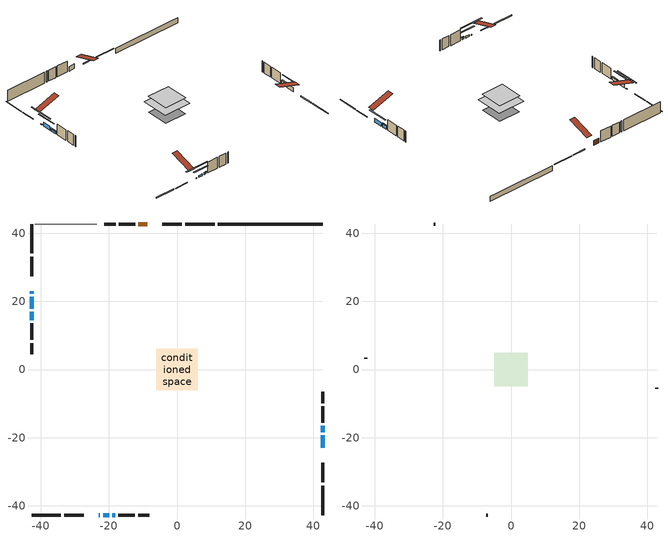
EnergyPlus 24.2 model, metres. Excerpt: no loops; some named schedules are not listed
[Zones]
conditioned space
 floor adiabatic (AdiabaticFloorConstruction): -6.09,-6.09 -6.09,6.09 6.09,6.09 6.09,-6.09 z2.75
 floor foundation (Slab1 construction): -4.91,-4.91 -4.91,4.91 4.91,4.91 4.91,-4.91 z-1.98
 wall outside (RimJoist1 construction): 11.02,42.73 2.36,42.73 / -42.73,-42.73 -34.07,-42.73 / -42.73,42.73 -42.73,34.07 / 42.73,-42.73 42.73,-34.07 z0.31:0.61
 wall outside (RimJoist2 construction): 1.43,42.73 -4.34,42.73 / -33.14,-42.73 -27.37,-42.73 / -42.73,33.14 -42.73,27.37 / 42.73,-33.14 42.73,-27.37 z0.31:0.61
 wall outside (AdiabaticWallConstruction 1): -8.76,42.73 -11.34,42.73 z0.31:2.34
 wall outside (AdiabaticWallConstruction): 42.73,-22.95 42.73,-19.3 z0.31:1.98; -22.95,-42.73 -22.61,-42.73 z0.31:0.62; -42.73,22.95 -42.73,22.28 z0.31:0.61; -21.69,-42.73 -19.94,-42.73 z0.31:1.11; -42.73,21.36 -42.73,17.83 z0.31:1.92; 42.73,-18.38 42.73,-16.57 z0.31:1.96; -19.01,-42.73 -18.15,-42.73 z0.31:1.1; -42.73,16.9 -42.73,14.44 z0.31:1.44
 wall outside (Wall1 construction): -12.27,42.73 -17.1,42.73 / -17.22,-42.73 -12.38,-42.73 / -42.73,13.51 -42.73,8.67 / 42.73,-15.65 42.73,-10.81 z0.31:5.19
 wall outside (Wall2 construction): -18.03,42.73 -21.33,42.73 / -11.45,-42.73 -8.16,-42.73 / -42.73,7.75 -42.73,4.45 / 42.73,-9.88 42.73,-6.58 z0.31:5.19
 wall foundation (FoundationWall1 construction): 11.94,42.73,-1.98 11.94,42.73,0.31 39.65,42.73,0.31 39.65,42.73,0.21 42.73,42.73,0.21 42.73,42.73,-1.98
 wall adiabatic (Wall4 construction): -23.55,42.73 -41.8,42.73 z0.31:5.19
 window (WindowConstruction): 42.73,-22.95 42.73,-19.31 z0.31:1.98
 window (WindowConstruction 6): -22.95,-42.73 -22.62,-42.73 z0.31:0.61
 window (WindowConstruction 7): -42.73,22.95 -42.73,22.29 z0.31:0.61
 window (WindowConstruction 1): -21.69,-42.73 -19.94,-42.73 z0.31:1.11
 window (WindowConstruction 2): -42.73,21.36 -42.73,17.83 z0.31:1.92
 window (WindowConstruction 3): 42.73,-18.38 42.73,-16.57 z0.31:1.96
 window (WindowConstruction 4): -19.01,-42.73 -18.15,-42.73 z0.31:1.1
 window (WindowConstruction 5): -42.73,16.9 -42.73,14.44 z0.31:1.43
 door (Door): -8.76,42.73 -11.34,42.73 z0.31:2.34
 ceiling adiabatic (AdiabaticFloorConstruction): 6.09,-6.09 6.09,6.09 -6.09,6.09 -6.09,-6.09 z2.75
attic - vented
 floor to conditioned space (Floor1 construction Reversed): -4.99,-4.99 -4.99,4.99 4.99,4.99 4.99,-4.99 z5.19
 wall outside (Wall3 construction): -22.26,42.73 -22.62,42.73 / -7.23,-42.73 -6.86,-42.73 / -42.73,3.52 -42.73,3.16 / 42.73,-5.66 42.73,-5.29 z0.31:5.19
 roof outside (Roof1 construction): -7.83,42.73,5.19 -7.83,33,8.43 -5.27,33,8.43 -5.27,42.73,5.19; -23.88,-42.73,5.19 -23.88,-33,8.43 -26.44,-33,8.43 -26.44,-42.73,5.19; -42.73,23.88,5.19 -33,23.88,8.43 -33,26.44,8.43 -42.73,26.44,5.19; 42.73,-23.88,5.19 33,-23.88,8.43 33,-26.44,8.43 42.73,-26.44,5.19
shading: 42.73,-16.67 42.73,-25.59 43.14,-25.59 43.14,-16.67 z4.62; -17.54,-42.73 -28.03,-42.73 -28.03,-43.14 -17.54,-43.14 z5.69; -42.73,17.2 -42.73,28.03 -43.14,28.03 -43.14,17.2 z5.69; -17.3,-42.73 -24.33,-42.73 -24.33,-43.14 -17.3,-43.14 z3.75; -42.73,15.19 -42.73,24 -43.14,24 -43.14,15.19 z4.56; 42.73,-16.37 42.73,-18.58 43.14,-18.58 43.14,-16.37 z2.16; -17.95,-42.73 -19.21,-42.73 -19.21,-43.14 -17.95,-43.14 z1.3; -42.73,14.24 -42.73,17.1 -43.14,17.1 -43.14,14.24 z1.64
[Building]
Building 1: Terrain=Suburbs
[Site:Location]
Toronto Intl AP_ON: Latitude {deg}=43.68; Longitude {deg}=-79.63; Time Zone {hr}=-5; Elevation {m}=173; Keep Site Location Information=Yes
[Site:GroundTemperature:Shallow]
4.59119, 2.66285, 2.50842, 3.42352, 7.09712, 10.7536, 13.9236, 15.9317, 16.1023, 14.4691, 11.3799, 7.83558
[Site:WaterMainsTemperature]
Calculation Method=Schedule; Temperature Schedule=mains temperature schedule
[Material] Roughness=Rough; Thermal Absorptance=0.9
Name | Thickness {m} | Conductivity {W/m-K} | Density {kg/m3} | Specific Heat {J/kg-K} | Solar Absorptance | Visible Absorptance
asphalt or fiberglass shingles | 0.00635 | 0.162714 | 1121.4 | 1465.45 | 0.4 | 0.4
ceiling loosefill ins | 0.169333 | 0.0480833 | 16.02 | 1046.75 | 0.7 | 0.7
ceiling stud and cavity | 0.1397 | 0.159632 | 65.682 | 1177.47 | 0.7 | 0.7
concrete 4.0 in. | 0.1016 | 1.803125 | 2242.8 | 837.4 | 0.7 | 0.7
concrete 8.0 in. | 0.2032 | 1.803125 | 2242.8 | 837.4 | 0.7 | 0.7
door material | 0.04445 | 0.188738 | 512.64 | 1214.23 | 0.7 | 0.7
exterior vertical ins | 0.0457286 | 0.029427 | 32.04 | 1214.23 | 0.7 | 0.7
floor covering | 0.0127 | 0.0433444 | 54.468 | 1339.84 | 0.6 | 0.6
floor rigid ins; wall rigid ins | 0.512978 | 0.029427 | 32.04 | 1214.23 | 0.7 | 0.7
floor stud and cavity | 0.1397 | 1.75129 | 37.0049 | 1207.88 | 0.7 | 0.7
furniture material conditioned space 1 | 0.1524 | 0.115458 | 640.8 | 1214.23 | 0.6 | 0.6
gypsum board | 0.0127 | 0.160291 | 801 | 837.4 | 0.6 | 0.6
gypsum board 1 | 0.0127 | 0.160291 | 801 | 837.4 | 0.7 | 0.7
osb sheathing 0.5 in. | 0.0127 | 0.115458 | 512.64 | 1214.23 | 0.7 | 0.7
osb sheathing 0.5 in. 1 | 0.0127 | 0.115458 | 512.64 | 1214.23 | 0.4 | 0.4
osb sheathing 0.75 in. | 0.01905 | 0.115458 | 512.64 | 1214.23 | 0.7 | 0.7
osb sheathing 2.0 in. | 0.0508 | 0.115458 | 512.64 | 1214.23 | 0.7 | 0.7
rim joist rigid ins | 0.051816 | 0.029427 | 32.04 | 1214.23 | 0.7 | 0.7
rim joist stud and cavity | 0.0508 | 0.0451784 | 125.044 | 1163.47 | 0.6 | 0.6
rim joist stud and cavity 1 | 0.0508 | 0.268173 | 125.044 | 1163.47 | 0.6 | 0.6
wall stud and cavity | 0.1397 | 0.0806284 | 139.0536 | 1170.24 | 0.7 | 0.7
wall stud and cavity 1 | 0.1397 | 0.0812893 | 139.0536 | 1170.24 | 0.7 | 0.7
wall stud and cavity 2 | 0.0889 | 6.9971 | 50.32683 | 1063.81 | 0.6 | 0.6
wall stud and cavity 3 | 0.1397 | 0.0736971 | 139.0536 | 1170.24 | 0.7 | 0.7
wall stud and cavity 4 | 0.0889 | 0.380278 | 52.3479 | 1209.89 | 0.7 | 0.7
wall stud and cavity 5 | 0.0889 | 0.391764 | 83.0341 | 1211.67 | 0.7 | 0.7
wood siding | 0.0254 | 0.102417 | 544.68 | 1172.36 | 0.4 | 0.4
wood siding 1 | 0.00254 | 0.102417 | 544.68 | 1172.36 | 0.4 | 0.4
wood siding 2; wood siding 3; wood siding 4 | 0.0254 | 0.102417 | 544.68 | 1172.36 | 0.7 | 0.7
[WindowMaterial:SimpleGlazingSystem]
Name | U-Factor {W/m2-K} | Solar Heat Gain Coefficient
WindowMaterial | 3.41759 | 0.71
WindowMaterial 1 | 4.0416 | 0.67
WindowMaterial 2 | 2.89237 | 0.69
WindowMaterial 3 | 3.42554 | 0.71
WindowMaterial 4 | 4.05807 | 0.67
WindowMaterial 5 | 2.9236 | 0.66
WindowMaterial 6 | 5.75692 | 0.53
[Construction]
AdiabaticFloorConstruction: floor stud and cavity, floor rigid ins, osb sheathing 0.75 in., floor covering
AdiabaticWallConstruction: wood siding 3, wall rigid ins, wall stud and cavity 4, gypsum board
AdiabaticWallConstruction 1: wood siding 4, wall rigid ins, wall stud and cavity 4, gypsum board
Door: door material
Floor1 construction Reversed: gypsum board, ceiling stud and cavity, ceiling loosefill ins
FoundationWall1 construction: concrete 8.0 in., gypsum board 1
furniture construction conditioned space 1: furniture material conditioned space 1
PartitionWallConstruction: gypsum board, wall stud and cavity 5, gypsum board
RimJoist1 construction: wood siding 2, osb sheathing 2.0 in., rim joist stud and cavity
RimJoist2 construction: wood siding 2, rim joist rigid ins, osb sheathing 2.0 in., rim joist stud and cavity 1
Roof1 construction: asphalt or fiberglass shingles
Slab1 construction: concrete 4.0 in.
Wall1 construction: wood siding, osb sheathing 0.5 in., wall stud and cavity, gypsum board
Wall2 construction: wood siding, osb sheathing 0.5 in., wall stud and cavity 1, gypsum board
Wall3 construction: wood siding 1, wall stud and cavity 2
Wall4 construction: osb sheathing 0.5 in. 1, wall stud and cavity 3, gypsum board
WindowConstruction: WindowMaterial
WindowConstruction 1: WindowMaterial 1
WindowConstruction 2: WindowMaterial 2
WindowConstruction 3: WindowMaterial 3
WindowConstruction 4: WindowMaterial 4
WindowConstruction 5: WindowMaterial 5
WindowConstruction 6; WindowConstruction 7: WindowMaterial 6
[Zone] Multiplier=1; Part of Total Floor Area=Yes
Name | Volume {m3}
attic - vented | 52.4597
conditioned space | 626.1
[Space]
Name | Zone | Volume {m3}
attic - vented 1 | attic - vented | 52.4597
conditioned space 1 | conditioned space | 626.1
[ZoneInfiltration:EffectiveLeakageArea]
infil attic - vented 1: Zone or Space=attic - vented 1; Schedule=Always On Discrete; Effective Air Leakage Area {cm2}=4125.1; Stack Coefficient=0.000564542; Wind Coefficient=1.60534e-05
[ZoneMixing]
whole house fan mix: Zone or Space=attic - vented; Schedule=Always On Continuous; Design Flow Rate Calculation Method=Flow/Zone; Design Flow Rate {m3/s}=0; Source Zone or Space=conditioned space
[SurfaceProperty:ExposedFoundationPerimeter]
Slab1: Exposed Perimeter Calculation Method=TotalExposedPerimeter; Total Exposed Perimeter {m}=30.785
[InternalMass] Zone or ZoneList=conditioned space; Space or SpaceList=conditioned space 1
Name | Construction | Surface Area {m2}
furniture mass conditioned space 1 | furniture construction conditioned space 1 | 97.8201
partition wall mass | PartitionWallConstruction | 244.55
[Lights]
interior lighting: Zone or ZoneList or Space or SpaceList=conditioned space 1; Schedule=interior lighting schedule; Design Level Calculation Method=LightingLevel; Lighting Level {W}=343.2; Return Air Fraction=0; Fraction Radiant=0.6; Fraction Visible=0.2; Fraction Replaceable=1
[People]
occupants: Zone or ZoneList or Space or SpaceList=conditioned space 1; Number of People Schedule=occupants schedule; Number of People Calculation Method=People; Number of People=3; Fraction Radiant=0.314171; Sensible Heat Fraction=0.56303; Activity Level Schedule=occupants activity schedule; Carbon Dioxide Generation Rate {m3/s-W}=0; Enable ASHRAE 55 Comfort Warnings=No; Mean Radiant Temperature Calculation Type=EnclosureAveraged
[ElectricEquipment] Zone or ZoneList or Space or SpaceList=conditioned space 1; Design Level Calculation Method=EquipmentLevel
Name | Schedule | Design Level {W} | Fraction Latent | Fraction Radiant | Fraction Lost
clothes dryer | clothes dryer schedule | 140.772 | 0.015 | 0.081 | 0.85
clothes washer | clothes washer schedule | 32.1985 | 0.03 | 0.162 | 0.7
cooking range | cooking range schedule | 208.969 | 0.08 | 0.432 | 0.2
dishwasher | dishwasher schedule | 66.8632 | 0.3 | 0.18 | 0.4
fridge | fridge schedule | 72.9452 | 0 | 0.6 | 0
mech vent bath fan 0 | mech vent bath fan 0 schedule | 50.2 | 0 | 0 | 1
mech vent bath fan 1 | mech vent bath fan 1 schedule | 50.2 | 0 | 0 | 1
mech vent house fan | mech vent house fan schedule | 0 | 0 | 0 | 1
mech vent house fan cfis | mech vent house fan cfis schedule | 0 | 0 | 0 | 0
mech vent range fan 0 | mech vent range fan 0 schedule | 57 | 0 | 0 | 1
mech vent range fan 1 | mech vent range fan 1 schedule | 57 | 0 | 0 | 1
mech vent range fan 2 | mech vent range fan 2 schedule | 57 | 0 | 0 | 1
misc plug loads | misc plug loads schedule | 494.7 | 0.045 | 0.513 | 0.1
whole house fan | Always On Discrete | 0 | 0 | 0 | 1
[OtherEquipment] Zone or ZoneList or Space or SpaceList=conditioned space 1; Design Level Calculation Method=EquipmentLevel
Name | Fuel Type | Schedule | Design Level {W} | Fraction Latent | Fraction Radiant | Fraction Lost
clothes dryer 1 | Electricity | clothes dryer schedule | 0 | 0.015 | 0.081 | 0.85
cooking range 1 | Electricity | cooking range schedule | 0 | 0.08 | 0.432 | 0.2
general water use latent | None | general water use schedule | 59.3978 | 1 | 0 | 0
general water use sensible | None | general water use schedule | -58.539 | 0 | 0.6 | 0
mech vent house fan latent load | None | Always On Discrete | 0 | 1 | 0 | 0
mech vent house fan sensible load | None | Always On Discrete | 0 | 0 | 0 | 0
water heater energy adjustment1 | NaturalGas | Always On Discrete | 0.01 | 0 | 0 | 1
[ZoneInfiltration:DesignFlowRate] Zone or ZoneList or Space or SpaceList=conditioned space 1; Schedule=Always On Discrete; Design Flow Rate Calculation Method=Flow/Zone; Design Flow Rate {m3/s}=0
infil flow; natural vent flow; whole house fan flow
[AvailabilityManager:Scheduled]
central ac and furnace airloop Availability Manager: Schedule=Always On Discrete
[Foundation:Kiva]
Foundation Kiva 1: Initial Indoor Air Temperature {C}=18; Wall Height Above Grade {m}=0.309982; Wall Depth Below Slab {m}=0.2032; Custom Block Material Name 1=exterior vertical ins; Custom Block Depth 1 {m}=2.28999; Custom Block X Position 1 {m}=0.2159; Custom Block Z Position 1 {m}=0
[Foundation:Kiva:Settings]
Soil Conductivity {W/m-K}=0.849921; Soil Density {kg/m3}=1842.3; Soil Specific Heat {J/kg-K}=418.7; Ground Solar Absorptivity=0.9; Ground Thermal Absorptivity=0.9; Ground Surface Roughness {m}=0.03; Far-Field Width {m}=40; Deep-Ground Boundary Condition=ZeroFlux; Deep-Ground Depth {m}=40; Minimum Cell Dimension {m}=0.2; Maximum Cell Growth Coefficient=3; Simulation Timestep=Timestep
[Exterior:Lights]
exterior lighting: Schedule=exterior lighting schedule; Design Level {W}=75.6
[EnergyManagementSystem:GlobalVariable]
central_ac_and_furnace_airloop_Fan_RTF
infil_program_Qfan
infil_program_Qinf
natural_vent_program_Qnv
natural_vent_program_Qwhf
[EnergyManagementSystem:Sensor]
Name | Output:Variable or Output:Meter Index Key | Output:Variable or Output:Meter
airflow_gain | infil flow | Infiltration Sensible Heat Gain Energy
airflow_gain_1 | natural vent flow | Infiltration Sensible Heat Gain Energy
airflow_gain_2 | whole house fan flow | Infiltration Sensible Heat Gain Energy
airflow_loss | infil flow | Infiltration Sensible Heat Loss Energy
airflow_loss_1 | natural vent flow | Infiltration Sensible Heat Loss Energy
airflow_loss_2 | whole house fan flow | Infiltration Sensible Heat Loss Energy
clg_load_cond |  | Cooling:EnergyTransfer:Zone:CONDITIONED SPACE
clg_sp_s; clg_sp_s_1 | cooling setpoint | Schedule Value
clothes_dryer_exhaust_0_sch_s | clothes dryer exhaust 0 schedule | Schedule Value
cool_season | cooling season schedule | Schedule Value
htg_load_cond |  | Heating:EnergyTransfer:Zone:CONDITIONED SPACE
htg_sp_s; htg_sp_s_1 | heating setpoint | Schedule Value
ig_ee_conv | clothes dryer | Electric Equipment Convective Heating Energy
ig_ee_conv_2 | cooking range | Electric Equipment Convective Heating Energy
ig_ee_conv_4 | fridge | Electric Equipment Convective Heating Energy
ig_ee_conv_5 | misc plug loads | Electric Equipment Convective Heating Energy
ig_ee_conv_6 | whole house fan | Electric Equipment Convective Heating Energy
ig_ee_rad | clothes dryer | Electric Equipment Radiant Heating Energy
ig_ee_rad_2 | cooking range | Electric Equipment Radiant Heating Energy
ig_ee_rad_4 | fridge | Electric Equipment Radiant Heating Energy
ig_ee_rad_5 | misc plug loads | Electric Equipment Radiant Heating Energy
ig_ee_rad_6 | whole house fan | Electric Equipment Radiant Heating Energy
ig_lgt_conv | interior lighting | Lights Convective Heating Energy
ig_lgt_rad | interior lighting | Lights Radiant Heating Energy
ig_lgt_vis | interior lighting | Lights Visible Radiation Heating Energy
ig_oe_conv | clothes dryer 1 | Other Equipment Convective Heating Energy
ig_oe_conv_1 | cooking range 1 | Other Equipment Convective Heating Energy
ig_oe_conv_2 | general water use latent | Other Equipment Convective Heating Energy
ig_oe_conv_3 | general water use sensible | Other Equipment Convective Heating Energy
ig_oe_conv_4 | water heater energy adjustment1 | Other Equipment Convective Heating Energy
ig_oe_rad | clothes dryer 1 | Other Equipment Radiant Heating Energy
ig_oe_rad_1 | cooking range 1 | Other Equipment Radiant Heating Energy
ig_oe_rad_2 | general water use latent | Other Equipment Radiant Heating Energy
ig_oe_rad_3 | general water use sensible | Other Equipment Radiant Heating Energy
ig_oe_rad_4 | water heater energy adjustment1 | Other Equipment Radiant Heating Energy
ig_ppl_conv | occupants | People Convective Heating Energy
ig_ppl_rad | occupants | People Radiant Heating Energy
im_conv | furniture mass conditioned space 1 | Surface Inside Face Convection Heat Gain Energy
im_conv_1 | partition wall mass | Surface Inside Face Convection Heat Gain Energy
im_ig | furniture mass conditioned space 1 | Surface Inside Face Internal Gains Radiation Heat Gain Energy
im_ig_1 | partition wall mass | Surface Inside Face Internal Gains Radiation Heat Gain Energy
im_lgt | furniture mass conditioned space 1 | Surface Inside Face Lights Radiation Heat Gain Energy
im_lgt_1 | partition wall mass | Surface Inside Face Lights Radiation Heat Gain Energy
im_sol | furniture mass conditioned space 1 | Surface Inside Face Solar Radiation Heat Gain Energy
im_sol_1 | partition wall mass | Surface Inside Face Solar Radiation Heat Gain Energy
im_surf | furniture mass conditioned space 1 | Surface Inside Face Net Surface Thermal Radiation Heat Gain Energy
im_surf_1 | partition wall mass | Surface Inside Face Net Surface Thermal Radiation Heat Gain Energy
mech_vent_bath_fan_0_sch_s | mech vent bath fan 0 schedule | Schedule Value
mech_vent_bath_fan_1_sch_s | mech vent bath fan 1 schedule | Schedule Value
mech_vent_range_fan_0_sch_s | mech vent range fan 0 schedule | Schedule Value
mech_vent_range_fan_1_sch_s | mech vent range fan 1 schedule | Schedule Value
mech_vent_range_fan_2_sch_s | mech vent range fan 2 schedule | Schedule Value
mv_conv | mech vent bath fan 0 | Electric Equipment Convective Heating Energy
mv_conv_1 | mech vent bath fan 1 | Electric Equipment Convective Heating Energy
mv_conv_2 | mech vent house fan | Electric Equipment Convective Heating Energy
mv_conv_3 | mech vent house fan cfis | Electric Equipment Convective Heating Energy
mv_conv_4 | mech vent range fan 0 | Electric Equipment Convective Heating Energy
mv_conv_5 | mech vent range fan 1 | Electric Equipment Convective Heating Energy
mv_conv_6 | mech vent range fan 2 | Electric Equipment Convective Heating Energy
mv_conv_7 | mech vent house fan latent load | Other Equipment Convective Heating Energy
mv_conv_8 | mech vent house fan sensible load | Other Equipment Convective Heating Energy
mv_rad | mech vent bath fan 0 | Electric Equipment Radiant Heating Energy
mv_rad_1 | mech vent bath fan 1 | Electric Equipment Radiant Heating Energy
mv_rad_2 | mech vent house fan | Electric Equipment Radiant Heating Energy
mv_rad_3 | mech vent house fan cfis | Electric Equipment Radiant Heating Energy
mv_rad_4 | mech vent range fan 0 | Electric Equipment Radiant Heating Energy
mv_rad_5 | mech vent range fan 1 | Electric Equipment Radiant Heating Energy
mv_rad_6 | mech vent range fan 2 | Electric Equipment Radiant Heating Energy
mv_rad_7 | mech vent house fan latent load | Other Equipment Radiant Heating Energy
mv_rad_8 | mech vent house fan sensible load | Other Equipment Radiant Heating Energy
natural_vent_s | natural vent schedule | Schedule Value
out_pb_s |  | Site Outdoor Air Barometric Pressure
out_wt_s |  | Site Outdoor Air Humidity Ratio
site_vw_s |  | Site Wind Speed
ss_back_out | Window1 | Surface Window Shortwave from Zone Back Out Window Heat Transfer Rate
ss_back_out_1 | Window11 | Surface Window Shortwave from Zone Back Out Window Heat Transfer Rate
ss_back_out_2 | Window12 | Surface Window Shortwave from Zone Back Out Window Heat Transfer Rate
ss_back_out_3 | Window3 | Surface Window Shortwave from Zone Back Out Window Heat Transfer Rate
ss_back_out_4 | Window5 | Surface Window Shortwave from Zone Back Out Window Heat Transfer Rate
ss_back_out_5 | Window7 | Surface Window Shortwave from Zone Back Out Window Heat Transfer Rate
ss_back_out_6 | Window8 | Surface Window Shortwave from Zone Back Out Window Heat Transfer Rate
ss_back_out_7 | Window9 | Surface Window Shortwave from Zone Back Out Window Heat Transfer Rate
ss_conv | Door1 | Surface Inside Face Convection Heat Gain Energy
ss_conv_1 | Window1 | Surface Inside Face Convection Heat Gain Energy
ss_conv_2 | Window11 | Surface Inside Face Convection Heat Gain Energy
ss_conv_3 | Window12 | Surface Inside Face Convection Heat Gain Energy
ss_conv_4 | Window3 | Surface Inside Face Convection Heat Gain Energy
ss_conv_5 | Window5 | Surface Inside Face Convection Heat Gain Energy
ss_conv_6 | Window7 | Surface Inside Face Convection Heat Gain Energy
ss_conv_7 | Window8 | Surface Inside Face Convection Heat Gain Energy
ss_conv_8 | Window9 | Surface Inside Face Convection Heat Gain Energy
ss_ig | Door1 | Surface Inside Face Internal Gains Radiation Heat Gain Energy
ss_ig_1 | Window1 | Surface Inside Face Internal Gains Radiation Heat Gain Energy
ss_ig_2 | Window11 | Surface Inside Face Internal Gains Radiation Heat Gain Energy
ss_ig_3 | Window12 | Surface Inside Face Internal Gains Radiation Heat Gain Energy
ss_ig_4 | Window3 | Surface Inside Face Internal Gains Radiation Heat Gain Energy
ss_ig_5 | Window5 | Surface Inside Face Internal Gains Radiation Heat Gain Energy
ss_ig_6 | Window7 | Surface Inside Face Internal Gains Radiation Heat Gain Energy
ss_ig_7 | Window8 | Surface Inside Face Internal Gains Radiation Heat Gain Energy
ss_ig_8 | Window9 | Surface Inside Face Internal Gains Radiation Heat Gain Energy
ss_lgt | Door1 | Surface Inside Face Lights Radiation Heat Gain Energy
ss_sol | Door1 | Surface Inside Face Solar Radiation Heat Gain Energy
ss_surf | Door1 | Surface Inside Face Net Surface Thermal Radiation Heat Gain Energy
ss_surf_1 | Window1 | Surface Inside Face Net Surface Thermal Radiation Heat Gain Energy
ss_surf_2 | Window11 | Surface Inside Face Net Surface Thermal Radiation Heat Gain Energy
ss_surf_3 | Window12 | Surface Inside Face Net Surface Thermal Radiation Heat Gain Energy
ss_surf_4 | Window3 | Surface Inside Face Net Surface Thermal Radiation Heat Gain Energy
ss_surf_5 | Window5 | Surface Inside Face Net Surface Thermal Radiation Heat Gain Energy
ss_surf_6 | Window7 | Surface Inside Face Net Surface Thermal Radiation Heat Gain Energy
ss_surf_7 | Window8 | Surface Inside Face Net Surface Thermal Radiation Heat Gain Energy
ss_surf_8 | Window9 | Surface Inside Face Net Surface Thermal Radiation Heat Gain Energy
ss_trans_in | Window1 | Surface Window Transmitted Solar Radiation Rate
ss_trans_in_1 | Window11 | Surface Window Transmitted Solar Radiation Rate
ss_trans_in_2 | Window12 | Surface Window Transmitted Solar Radiation Rate
ss_trans_in_3 | Window3 | Surface Window Transmitted Solar Radiation Rate
ss_trans_in_4 | Window5 | Surface Window Transmitted Solar Radiation Rate
ss_trans_in_5 | Window7 | Surface Window Transmitted Solar Radiation Rate
ss_trans_in_6 | Window8 | Surface Window Transmitted Solar Radiation Rate
ss_trans_in_7 | Window9 | Surface Window Transmitted Solar Radiation Rate
ss_trans_out | Window1 | Surface Inside Face Initial Transmitted Diffuse Transmitted Out Window Solar Radiation Rate
ss_trans_out_1 | Window11 | Surface Inside Face Initial Transmitted Diffuse Transmitted Out Window Solar Radiation Rate
ss_trans_out_2 | Window12 | Surface Inside Face Initial Transmitted Diffuse Transmitted Out Window Solar Radiation Rate
ss_trans_out_3 | Window3 | Surface Inside Face Initial Transmitted Diffuse Transmitted Out Window Solar Radiation Rate
ss_trans_out_4 | Window5 | Surface Inside Face Initial Transmitted Diffuse Transmitted Out Window Solar Radiation Rate
ss_trans_out_5 | Window7 | Surface Inside Face Initial Transmitted Diffuse Transmitted Out Window Solar Radiation Rate
ss_trans_out_6 | Window8 | Surface Inside Face Initial Transmitted Diffuse Transmitted Out Window Solar Radiation Rate
ss_trans_out_7 | Window9 | Surface Inside Face Initial Transmitted Diffuse Transmitted Out Window Solar Radiation Rate
s_conv | Floor1 | Surface Inside Face Convection Heat Gain Energy
s_conv_1 | FoundationWall1 | Surface Inside Face Convection Heat Gain Energy
s_conv_10 | RimJoist2:270 | Surface Inside Face Convection Heat Gain Energy
s_conv_11 | RimJoist2:90 | Surface Inside Face Convection Heat Gain Energy
s_conv_12 | Slab1 | Surface Inside Face Convection Heat Gain Energy
s_conv_13 | Wall1:0 | Surface Inside Face Convection Heat Gain Energy
s_conv_14 | Wall1:180 | Surface Inside Face Convection Heat Gain Energy
s_conv_15 | Wall1:270 | Surface Inside Face Convection Heat Gain Energy
s_conv_16 | Wall1:90 | Surface Inside Face Convection Heat Gain Energy
s_conv_17 | Wall2:0 | Surface Inside Face Convection Heat Gain Energy
s_conv_18 | Wall2:180 | Surface Inside Face Convection Heat Gain Energy
s_conv_19 | Wall2:270 | Surface Inside Face Convection Heat Gain Energy
s_conv_2 | inferred conditioned ceiling | Surface Inside Face Convection Heat Gain Energy
s_conv_20 | Wall2:90 | Surface Inside Face Convection Heat Gain Energy
s_conv_21 | Wall4 | Surface Inside Face Convection Heat Gain Energy
s_conv_3 | inferred conditioned floor | Surface Inside Face Convection Heat Gain Energy
s_conv_4 | RimJoist1:0 | Surface Inside Face Convection Heat Gain Energy
s_conv_5 | RimJoist1:180 | Surface Inside Face Convection Heat Gain Energy
s_conv_6 | RimJoist1:270 | Surface Inside Face Convection Heat Gain Energy
s_conv_7 | RimJoist1:90 | Surface Inside Face Convection Heat Gain Energy
s_conv_8 | RimJoist2:0 | Surface Inside Face Convection Heat Gain Energy
s_conv_9 | RimJoist2:180 | Surface Inside Face Convection Heat Gain Energy
s_ig | Floor1 | Surface Inside Face Internal Gains Radiation Heat Gain Energy
s_ig_1 | FoundationWall1 | Surface Inside Face Internal Gains Radiation Heat Gain Energy
s_ig_10 | RimJoist2:270 | Surface Inside Face Internal Gains Radiation Heat Gain Energy
s_ig_11 | RimJoist2:90 | Surface Inside Face Internal Gains Radiation Heat Gain Energy
s_ig_12 | Slab1 | Surface Inside Face Internal Gains Radiation Heat Gain Energy
s_ig_13 | Wall1:0 | Surface Inside Face Internal Gains Radiation Heat Gain Energy
